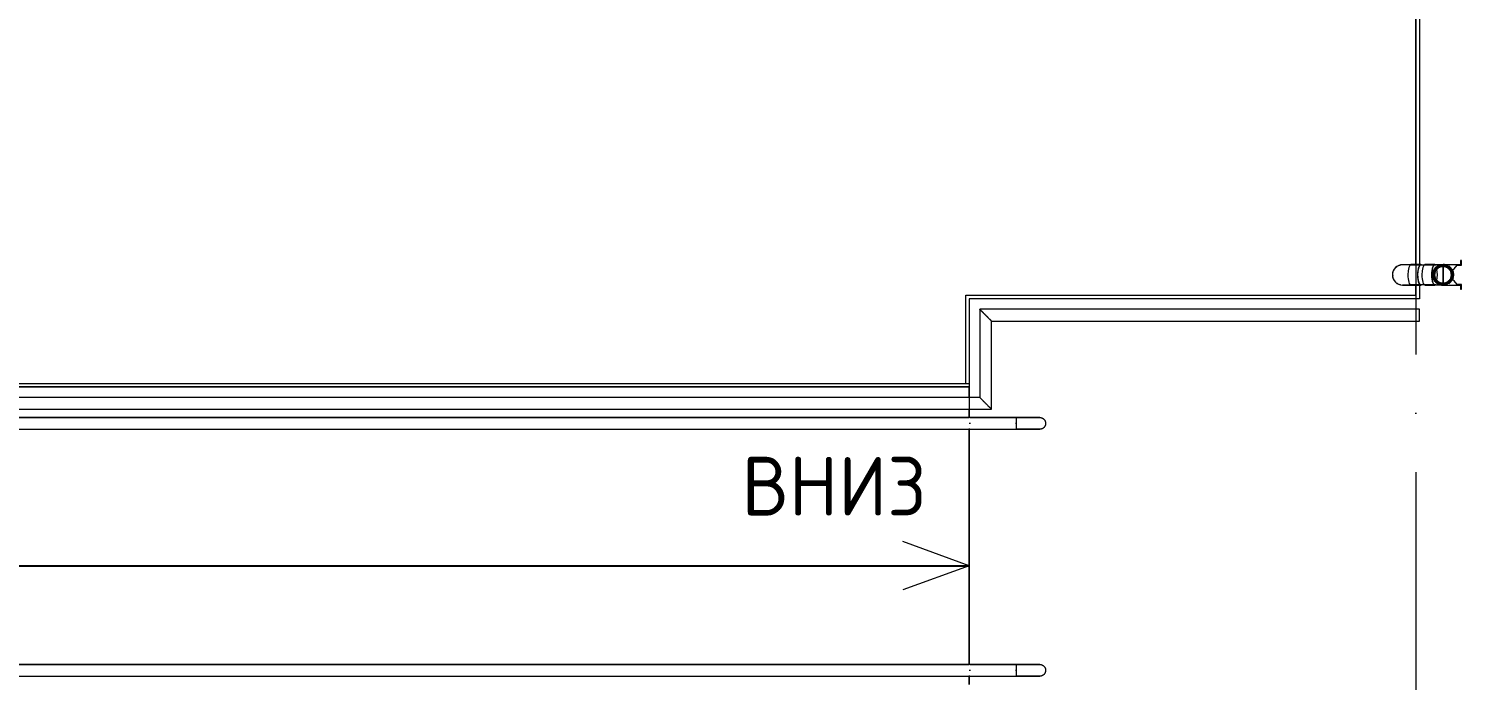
# Model space of a CAD drawing. Header units: millimetres. Extents: x -396912 to 182286, y -43638 to 41610.
# Drawn here: x -34906 to -28813, y -25265 to -22494 of the extents above; entities that cross this region are included whole.
import ezdxf

# ---------------------------------------------------------------- set-up
doc = ezdxf.new("R2010")
doc.units = ezdxf.units.MM
doc.linetypes.add('ADSK_Линия сетки', pattern=[25, 20, -2.5, 0, -2.5])
for name, color, linetype, lineweight in [('Аннотация', 7, 'Continuous', 18), ('Лестницы', 252, 'Continuous', 9), ('Обобщенные модели', 252, 'Continuous', 18), ('Ограждение', 252, 'Continuous', 9), ('Оси', 252, 'Continuous', 9), ('Пандусы', 7, 'Continuous', 18), ('Стены наружные', 7, 'Continuous', 18)]:
    doc.layers.add(name, color=color, linetype=linetype, lineweight=lineweight)
doc.layers.add('Узлы', color=7, linetype='Continuous')
doc.styles.add('GOST Common', font='', dxfattribs={"width": 0.9, "height": 500})
doc.styles.get('GOST Common').set_extended_font_data('GOST type B')

# ---------------------------------------------------------------- blocks, each defined once
blk = doc.blocks.new('1 этаж')
at = {"layer": 'Аннотация', "color": 251, "lineweight": 20, "true_color": 0x636466}
for q in [(-36889.7, -25593.1), (-36889.7, -25798.3)]:
    blk.add_line((-36607.8, -25695.7), q, dxfattribs=at)
at = {"layer": 'Лестницы', "color": 251, "true_color": 0x636466}
for p, q in [((-34692.8, -20847.7), (-34692.8, -24415.8)), ((-34692.8, -24502.8), (-34692.8, -24560.7)), ((-36607.8, -24560.7), (-36607.8, -24980.7)), ((-34692.8, -24560.7), (-36607.8, -24560.7)), ((-36607.8, -25030.7), (-36607.8, -25066.6)), ((-36607.8, -25114.9), (-36607.8, -26116.6)), ((-36607.8, -26164.9), (-36607.8, -26200.7))]:
    blk.add_line(p, q, dxfattribs=at)
at = {"layer": 'Обобщенные модели', "color": 251, "true_color": 0x636466}
for p, q in [((-34729, -24416.7), (-34764.5, -24416.7)), ((-34729.9, -24416), (-34763.1, -24416)), ((-34621.6, -24418.1), (-34735.7, -24418.1)), ((-34688.1, -24415.6), (-34729, -24415.6)), ((-34628.2, -24415.6), (-34669.1, -24415.6)), ((-34598.2, -24416.7), (-34628.2, -24416.7)), ((-34518.3, -24416), (-34592.8, -24416)), ((-34592.8, -24418.1), (-34578.8, -24418.1)), ((-34592.8, -24422.8), (-34592.8, -24495.6)), ((-34592.8, -24495.6), (-34592.8, -24422.8)), ((-34581.1, -24418.4), (-34579.4, -24418.9)), ((-34578.8, -24418.1), (-34578.8, -24420.7)), ((-34545.7, -24433.7), (-34532.7, -24418.1)), ((-34532.7, -24418.1), (-34514.8, -24418.1)), ((-34514.8, -24398.2), (-34518.3, -24398.2)), ((-34518.3, -24398.2), (-34518.3, -24416)), ((-34514.8, -24418.1), (-34514.8, -24398.2)), ((-34558.2, -24437.2), (-34553.4, -24437.2)), ((-34553.4, -24481.2), (-34558.2, -24481.2)), ((-34532.8, -24500.3), (-34545.7, -24484.8)), ((-34764.5, -24501.7), (-34729, -24501.7)), ((-34763.8, -24502.5), (-34729.7, -24502.5)), ((-34735.7, -24500.3), (-34621.6, -24500.3)), ((-34729, -24502.8), (-34688.1, -24502.8)), ((-34669.1, -24502.8), (-34628.2, -24502.8)), ((-34628.2, -24501.7), (-34598.8, -24501.7)), ((-34578.8, -24500.3), (-34592.8, -24500.3)), ((-34592.8, -24502.5), (-34518.3, -24502.5)), ((-34578.8, -24497.8), (-34578.8, -24500.3)), ((-34514.8, -24500.3), (-34532.8, -24500.3)), ((-34518.3, -24502.5), (-34518.3, -24520.2)), ((-34518.3, -24520.2), (-34514.8, -24520.2)), ((-34514.8, -24520.2), (-34514.8, -24500.3))]:
    blk.add_line(p, q, dxfattribs=at)
at = {"layer": 'Обобщенные модели', "color": 251, "true_color": 0x636466, "flags": 128}
for points in [[(-34556.1, -24437.7), (-34555.3, -24439.2), (-34554.5, -24440.7), (-34553.8, -24442.3), (-34553.2, -24443.8), (-34552.6, -24445.4), (-34552.1, -24447), (-34551.6, -24448.7), (-34551.2, -24450.3), (-34550.9, -24452), (-34550.7, -24453.7), (-34550.5, -24455.4), (-34550.4, -24457.1), (-34550.3, -24458.8), (-34550.3, -24460.5), (-34550.4, -24462.2), (-34550.6, -24463.9), (-34550.8, -24465.6), (-34551.1, -24467.2), (-34551.4, -24468.9), (-34551.8, -24470.5), (-34552.3, -24472.2), (-34552.9, -24473.8), (-34553.5, -24475.4), (-34554.2, -24476.9), (-34554.9, -24478.5), (-34555.7, -24480), (-34556.4, -24481.2)], [(-34578.8, -24499.4), (-34580.2, -24499.8), (-34581.8, -24500.3)]]:
    blk.add_lwpolyline(points, dxfattribs=at)
at = {"layer": 'Обобщенные модели', "color": 251, "true_color": 0x636466}
for centre, radius, start, end in [((-34764.5, -24459.2), 43.4, 90, 270), ((-34764.5, -24459.2), 42.5, 120, 138.08017), ((-34764.5, -24459.2), 42.5, 102.82208, 113.75554), ((-34764.5, -24459.2), 43.4, 80.87109, 90), ((-34592.7, -24459.3), 43.3, 90.18652, 269.81348), ((-34592.8, -24459.2), 41.1, 90, 270), ((-34592.8, -24459.2), 36.5, 0, 180), ((-34592.8, -24459.2), 36.4, 90, 270), ((-34592.8, -24459.2), 36.4, 270, 90), ((-34592.8, -24459.2), 42.5, 70.60956, 75), ((-34592.8, -24459.2), 41, 32.45149, 70.03394), ((-34764.5, -24459.2), 42.5, 180, 187.98826), ((-34764.5, -24459.2), 42.5, 165, 166.67517), ((-34764.5, -24459.2), 42.5, 193.32483, 195), ((-34764.5, -24459.2), 42.5, 141.87131, 150), ((-34764.5, -24459.2), 42.5, 210, 226.74498), ((-34592.8, -24459.2), 36.5, 180, 0), ((-34592.8, -24459.2), 41, 289.96606, 327.54851), ((-34592.8, -24459.2), 42.5, 330, 30), ((-34553.4, -24427.2), 10, 270, 320), ((-34553.4, -24427.2), 10, 270, 307.5), ((-34553.4, -24427.2), 10, 270, 307.5), ((-34553.4, -24427.2), 10, 270, 307.5), ((-34553.4, -24491.2), 10, 52.5, 90), ((-34553.4, -24491.2), 10, 52.5, 90), ((-34553.4, -24491.2), 10, 40, 90), ((-34553.4, -24491.2), 10, 52.5, 90), ((-34764.5, -24459.2), 42.5, 234.68206, 240), ((-34764.5, -24459.2), 42.5, 246.24446, 257.17792), ((-34764.5, -24459.2), 43.4, 270, 279.12891), ((-34592.8, -24459.2), 42.5, 285, 289.39044)]:
    blk.add_arc(centre, radius, start, end, dxfattribs=at)
at = {"layer": 'Обобщенные модели', "color": 251, "lineweight": 40, "true_color": 0x636466}
for radius, start, end in [(38.8, 90, 270), (41.1, 90, 149.90842), (41.1, 61.8523, 90), (38.8, 270, 90), (41.1, 301.12105, 58.87895), (41.1, 150, 179.93296), (41.1, 180, 209.93296), (41.1, 210, 238.4908), (41.1, 240, 270), (41.1, 270, 298.1477)]:
    blk.add_arc((-34592.8, -24459.2), radius, start, end, dxfattribs=at)
at = {"layer": 'Обобщенные модели', "color": 251, "true_color": 0x636466}
for centre, major_axis, start_param, end_param in [((-34729, -24459.2), (0, 43.6), 0, 1.570796), ((-34688.1, -24459.2), (0, 43.6), 6.021386, 7.853982), ((-34688.1, -24459.2), (0, 41.1), 0, 1.570796), ((-34669.1, -24459.2), (0, 43.6), 0, 1.570796), ((-34628.2, -24459.2), (0, 43.6), 6.089343, 7.853982), ((-34628.2, -24459.2), (0, 42.5), 0, 3.141593), ((-34729, -24459.2), (0, 43.6), 1.570796, 3.141593), ((-34688.1, -24459.2), (0, 43.6), 1.570796, 3.403392), ((-34688.1, -24459.2), (0, 41.1), 1.570796, 3.141593), ((-34669.1, -24459.2), (0, 43.6), 1.570796, 3.141593), ((-34628.2, -24459.2), (0, 43.6), 1.570796, 3.335435), ((-34628.2, -24459.2), (0, 36.4), 3.986622, 5.438156)]:
    blk.add_ellipse(centre, major_axis=major_axis, ratio=0.309017, start_param=start_param, end_param=end_param, dxfattribs=at)
at = {"layer": 'Ограждение', "color": 251, "true_color": 0x636466}
for p, q in [((-36562.8, -24605.7), (-36562.8, -24980.7)), ((-34692.8, -24605.7), (-36562.8, -24605.7)), ((-34692.8, -24655.7), (-34692.8, -24605.7)), ((-36512.8, -25030.7), (-36512.8, -24655.7)), ((-36512.8, -24655.7), (-34692.8, -24655.7)), ((-36607.8, -24980.7), (-42445.8, -24980.7)), ((-36562.8, -24980.7), (-36607.8, -24980.7)), ((-36607.8, -24980.7), (-36607.8, -25030.7)), ((-42445.8, -25030.7), (-36607.8, -25030.7)), ((-36607.8, -25030.7), (-36512.8, -25030.7)), ((-42605.8, -25065.7), (-36609.8, -25065.7)), ((-36607.8, -25065.7), (-42445.8, -25065.7)), ((-36605.8, -25065.7), (-36609.8, -25065.7)), ((-36605.8, -25065.7), (-36607.8, -25065.7)), ((-36407.8, -25065.7), (-36605.8, -25065.7)), ((-36605.8, -25065.7), (-36407.8, -25065.7)), ((-36605.8, -25093.1), (-36605.8, -25088.4)), ((-36605.8, -25088.4), (-36605.8, -25093.1)), ((-36407.8, -25065.7), (-36407.8, -25115.7)), ((-36407.8, -25093.1), (-36407.8, -25088.4)), ((-36407.8, -25088.4), (-36407.8, -25090.7)), ((-36407.8, -25090.7), (-36407.8, -25093.1)), ((-42605.8, -25115.7), (-36609.8, -25115.7)), ((-42445.8, -25115.7), (-36607.8, -25115.7)), ((-36605.8, -25115.7), (-36609.8, -25115.7)), ((-36607.8, -25115.7), (-36605.8, -25115.7)), ((-36607.8, -25115.7), (-36605.8, -25115.7)), ((-36605.8, -25115.7), (-36607.8, -25115.7)), ((-36605.8, -25115.7), (-36407.8, -25115.7)), ((-36605.8, -25115.7), (-36407.8, -25115.7)), ((-42605.8, -26115.7), (-36609.8, -26115.7)), ((-36607.8, -26115.7), (-42603.8, -26115.7)), ((-36605.8, -26115.7), (-36609.8, -26115.7)), ((-36605.8, -26115.7), (-36607.8, -26115.7)), ((-36407.8, -26115.7), (-36605.8, -26115.7)), ((-36605.8, -26115.7), (-36407.8, -26115.7)), ((-36605.8, -26143.1), (-36605.8, -26138.4)), ((-36605.8, -26138.4), (-36605.8, -26143.1)), ((-36407.8, -26115.7), (-36407.8, -26165.7)), ((-36407.8, -26143.1), (-36407.8, -26138.4)), ((-36407.8, -26138.4), (-36407.8, -26140.7)), ((-42605.8, -26165.7), (-36609.8, -26165.7)), ((-42603.8, -26165.7), (-36607.8, -26165.7)), ((-36605.8, -26165.7), (-36609.8, -26165.7)), ((-36607.8, -26165.7), (-36605.8, -26165.7)), ((-36605.8, -26165.7), (-36607.8, -26165.7)), ((-36607.8, -26165.7), (-36605.8, -26165.7)), ((-36605.8, -26165.7), (-36407.8, -26165.7)), ((-36605.8, -26165.7), (-36407.8, -26165.7)), ((-36407.8, -26140.7), (-36407.8, -26143.1))]:
    blk.add_line(p, q, dxfattribs=at)
at = {"layer": 'Ограждение', "color": 251, "true_color": 0x636466, "flags": 128}
for points in [[(-36607.8, -24984.1), (-36607.8, -24988.1), (-36607.8, -24993.2), (-36607.8, -24999.3), (-36607.8, -25005.7), (-36607.8, -25012.2), (-36607.8, -25018.2), (-36607.8, -25023.4), (-36607.8, -25027.4)], [(-36605.8, -25065.7), (-36606.8, -25065.7), (-36607.8, -25065.7)], [(-36605.8, -25065.7), (-36606.8, -25065.7), (-36607.8, -25065.7)], [(-36407.8, -25065.7), (-36403.8, -25065.7), (-36399.8, -25065.7), (-36395.8, -25065.7), (-36391.9, -25065.7), (-36387.9, -25065.7), (-36384, -25065.7), (-36380.2, -25065.7), (-36376.3, -25065.7), (-36372.6, -25065.7), (-36368.9, -25065.7), (-36365.2, -25065.7), (-36361.6, -25065.7), (-36358.1, -25065.7), (-36354.7, -25065.7), (-36351.3, -25065.7), (-36348.1, -25065.7), (-36344.9, -25065.7), (-36341.9, -25065.7), (-36338.9, -25065.7), (-36336.1, -25065.7), (-36333.3, -25065.7), (-36330.7, -25065.7), (-36328.2, -25065.7), (-36325.9, -25065.7), (-36323.7, -25065.7), (-36321.6, -25065.7), (-36319.6, -25065.7), (-36317.8, -25065.7), (-36316.1, -25065.7), (-36314.6, -25065.7), (-36313.2, -25065.7), (-36312, -25065.7), (-36310.9, -25065.7), (-36310, -25065.7), (-36309.3, -25065.7), (-36308.7, -25065.7), (-36308.2, -25065.7), (-36307.9, -25065.7), (-36307.8, -25065.7), (-36307.8, -25065.7)], [(-36307.8, -25065.7), (-36307.9, -25065.7), (-36308.1, -25065.7), (-36308.5, -25065.7), (-36309.1, -25065.7), (-36309.8, -25065.7), (-36310.7, -25065.7), (-36311.7, -25065.7), (-36312.9, -25065.7), (-36314.2, -25065.7), (-36315.7, -25065.7), (-36317.3, -25065.7), (-36319.1, -25065.7), (-36321, -25065.7), (-36323.1, -25065.7), (-36325.3, -25065.7), (-36327.6, -25065.7), (-36330, -25065.7), (-36332.6, -25065.7), (-36335.3, -25065.7), (-36338.1, -25065.7), (-36341.1, -25065.7), (-36344.1, -25065.7), (-36347.2, -25065.7), (-36350.4, -25065.7), (-36353.8, -25065.7), (-36357.2, -25065.7), (-36360.7, -25065.7), (-36364.2, -25065.7), (-36367.9, -25065.7), (-36371.6, -25065.7), (-36375.3, -25065.7), (-36379.1, -25065.7), (-36383, -25065.7), (-36386.9, -25065.7), (-36390.8, -25065.7), (-36394.8, -25065.7), (-36398.7, -25065.7), (-36402.7, -25065.7), (-36406.7, -25065.7), (-36407.8, -25065.7)], [(-36307.8, -25065.7), (-36306.8, -25065.8), (-36305.8, -25065.8), (-36304.8, -25065.9), (-36303.8, -25066.1), (-36302.8, -25066.2), (-36301.9, -25066.4), (-36300.9, -25066.7), (-36299.9, -25067), (-36299, -25067.3), (-36298.1, -25067.7), (-36297.1, -25068.1), (-36296.3, -25068.6), (-36295.4, -25069), (-36294.5, -25069.5), (-36293.7, -25070.1), (-36292.9, -25070.7), (-36292.1, -25071.3), (-36291.3, -25071.9), (-36290.6, -25072.6), (-36289.9, -25073.3), (-36289.2, -25074), (-36288.5, -25074.8), (-36287.9, -25075.6), (-36287.3, -25076.4), (-36286.8, -25077.2), (-36286.2, -25078.1), (-36285.7, -25078.9), (-36285.3, -25079.8), (-36284.9, -25080.7), (-36284.5, -25081.7), (-36284.2, -25082.6), (-36283.8, -25083.6), (-36283.6, -25084.5), (-36283.4, -25085.5), (-36283.2, -25086.5), (-36283, -25087.5), (-36282.9, -25088.5), (-36282.8, -25089.5), (-36282.8, -25090.5), (-36282.8, -25090.7)], [(-36282.8, -25090.7), (-36282.8, -25091.7), (-36282.9, -25092.7), (-36283, -25093.7), (-36283.1, -25094.7), (-36283.3, -25095.7), (-36283.5, -25096.7), (-36283.8, -25097.6), (-36284.1, -25098.6), (-36284.4, -25099.5), (-36284.8, -25100.5), (-36285.2, -25101.4), (-36285.6, -25102.3), (-36286.1, -25103.2), (-36286.6, -25104), (-36287.2, -25104.8), (-36287.7, -25105.7), (-36288.4, -25106.5), (-36289, -25107.2), (-36289.7, -25108), (-36290.4, -25108.7), (-36291.1, -25109.3), (-36291.9, -25110), (-36292.7, -25110.6), (-36293.5, -25111.2), (-36294.3, -25111.8), (-36295.1, -25112.3), (-36296, -25112.8), (-36296.9, -25113.2), (-36297.8, -25113.7), (-36298.7, -25114), (-36299.7, -25114.4), (-36300.6, -25114.7), (-36301.6, -25114.9), (-36302.6, -25115.2), (-36303.5, -25115.4), (-36304.5, -25115.5), (-36305.5, -25115.6), (-36306.5, -25115.7), (-36307.5, -25115.7), (-36307.8, -25115.7)], [(-36607.8, -25115.7), (-36606.8, -25115.7), (-36605.8, -25115.7)], [(-36607.8, -25115.7), (-36606.8, -25115.7), (-36605.8, -25115.7)], [(-36407.8, -25115.7), (-36403.8, -25115.7), (-36399.8, -25115.7), (-36395.8, -25115.7), (-36391.9, -25115.7), (-36387.9, -25115.7), (-36384, -25115.7), (-36380.2, -25115.7), (-36376.3, -25115.7), (-36372.6, -25115.7), (-36368.9, -25115.7), (-36365.2, -25115.7), (-36361.6, -25115.7), (-36358.1, -25115.7), (-36354.7, -25115.7), (-36351.3, -25115.7), (-36348.1, -25115.7), (-36344.9, -25115.7), (-36341.9, -25115.7), (-36338.9, -25115.7), (-36336.1, -25115.7), (-36333.3, -25115.7), (-36330.7, -25115.7), (-36328.2, -25115.7), (-36325.9, -25115.7), (-36323.7, -25115.7), (-36321.6, -25115.7), (-36319.6, -25115.7), (-36317.8, -25115.7), (-36316.1, -25115.7), (-36314.6, -25115.7), (-36313.2, -25115.7), (-36312, -25115.7), (-36310.9, -25115.7), (-36310, -25115.7), (-36309.3, -25115.7), (-36308.7, -25115.7), (-36308.2, -25115.7), (-36307.9, -25115.7), (-36307.8, -25115.7), (-36307.8, -25115.7)], [(-36307.8, -25115.7), (-36307.9, -25115.7), (-36308.1, -25115.7), (-36308.5, -25115.7), (-36309.1, -25115.7), (-36309.8, -25115.7), (-36310.7, -25115.7), (-36311.7, -25115.7), (-36312.9, -25115.7), (-36314.2, -25115.7), (-36315.7, -25115.7), (-36317.3, -25115.7), (-36319.1, -25115.7), (-36321, -25115.7), (-36323.1, -25115.7), (-36325.3, -25115.7), (-36327.6, -25115.7), (-36330, -25115.7), (-36332.6, -25115.7), (-36335.3, -25115.7), (-36338.1, -25115.7), (-36341.1, -25115.7), (-36344.1, -25115.7), (-36347.2, -25115.7), (-36350.4, -25115.7), (-36353.8, -25115.7), (-36357.2, -25115.7), (-36360.7, -25115.7), (-36364.2, -25115.7), (-36367.9, -25115.7), (-36371.6, -25115.7), (-36375.3, -25115.7), (-36379.1, -25115.7), (-36383, -25115.7), (-36386.9, -25115.7), (-36390.8, -25115.7), (-36394.8, -25115.7), (-36398.7, -25115.7), (-36402.7, -25115.7), (-36406.7, -25115.7), (-36407.8, -25115.7)], [(-36605.8, -26115.7), (-36606.8, -26115.7), (-36607.8, -26115.7)], [(-36605.8, -26115.7), (-36606.8, -26115.7), (-36607.8, -26115.7)], [(-36407.8, -26115.7), (-36403.8, -26115.7), (-36399.8, -26115.7), (-36395.8, -26115.7), (-36391.9, -26115.7), (-36387.9, -26115.7), (-36384, -26115.7), (-36380.2, -26115.7), (-36376.3, -26115.7), (-36372.6, -26115.7), (-36368.9, -26115.7), (-36365.2, -26115.7), (-36361.6, -26115.7), (-36358.1, -26115.7), (-36354.7, -26115.7), (-36351.3, -26115.7), (-36348.1, -26115.7), (-36344.9, -26115.7), (-36341.9, -26115.7), (-36338.9, -26115.7), (-36336.1, -26115.7), (-36333.3, -26115.7), (-36330.7, -26115.7), (-36328.2, -26115.7), (-36325.9, -26115.7), (-36323.7, -26115.7), (-36321.6, -26115.7), (-36319.6, -26115.7), (-36317.8, -26115.7), (-36316.1, -26115.7), (-36314.6, -26115.7), (-36313.2, -26115.7), (-36312, -26115.7), (-36310.9, -26115.7), (-36310, -26115.7), (-36309.3, -26115.7), (-36308.7, -26115.7), (-36308.2, -26115.7), (-36307.9, -26115.7), (-36307.8, -26115.7), (-36307.8, -26115.7)], [(-36307.8, -26115.7), (-36307.9, -26115.7), (-36308.1, -26115.7), (-36308.5, -26115.7), (-36309.1, -26115.7), (-36309.8, -26115.7), (-36310.7, -26115.7), (-36311.7, -26115.7), (-36312.9, -26115.7), (-36314.2, -26115.7), (-36315.7, -26115.7), (-36317.3, -26115.7), (-36319.1, -26115.7), (-36321, -26115.7), (-36323.1, -26115.7), (-36325.3, -26115.7), (-36327.6, -26115.7), (-36330, -26115.7), (-36332.6, -26115.7), (-36335.3, -26115.7), (-36338.1, -26115.7), (-36341.1, -26115.7), (-36344.1, -26115.7), (-36347.2, -26115.7), (-36350.4, -26115.7), (-36353.8, -26115.7), (-36357.2, -26115.7), (-36360.7, -26115.7), (-36364.2, -26115.7), (-36367.9, -26115.7), (-36371.6, -26115.7), (-36375.3, -26115.7), (-36379.1, -26115.7), (-36383, -26115.7), (-36386.9, -26115.7), (-36390.8, -26115.7), (-36394.8, -26115.7), (-36398.7, -26115.7), (-36402.7, -26115.7), (-36406.7, -26115.7), (-36407.8, -26115.7)], [(-36307.8, -26115.7), (-36306.8, -26115.8), (-36305.8, -26115.8), (-36304.8, -26115.9), (-36303.8, -26116.1), (-36302.8, -26116.2), (-36301.9, -26116.4), (-36300.9, -26116.7), (-36299.9, -26117), (-36299, -26117.3), (-36298.1, -26117.7), (-36297.1, -26118.1), (-36296.3, -26118.6), (-36295.4, -26119), (-36294.5, -26119.5), (-36293.7, -26120.1), (-36292.9, -26120.7), (-36292.1, -26121.3), (-36291.3, -26121.9), (-36290.6, -26122.6), (-36289.9, -26123.3), (-36289.2, -26124), (-36288.5, -26124.8), (-36287.9, -26125.6), (-36287.3, -26126.4), (-36286.8, -26127.2), (-36286.2, -26128.1), (-36285.7, -26128.9), (-36285.3, -26129.8), (-36284.9, -26130.7), (-36284.5, -26131.7), (-36284.2, -26132.6), (-36283.8, -26133.6), (-36283.6, -26134.5), (-36283.4, -26135.5), (-36283.2, -26136.5), (-36283, -26137.5), (-36282.9, -26138.5), (-36282.8, -26139.5), (-36282.8, -26140.5), (-36282.8, -26140.7)], [(-36607.8, -26165.7), (-36606.8, -26165.7), (-36605.8, -26165.7)], [(-36607.8, -26165.7), (-36606.8, -26165.7), (-36605.8, -26165.7)], [(-36407.8, -26165.7), (-36403.8, -26165.7), (-36399.8, -26165.7), (-36395.8, -26165.7), (-36391.9, -26165.7), (-36387.9, -26165.7), (-36384, -26165.7), (-36380.2, -26165.7), (-36376.3, -26165.7), (-36372.6, -26165.7), (-36368.9, -26165.7), (-36365.2, -26165.7), (-36361.6, -26165.7), (-36358.1, -26165.7), (-36354.7, -26165.7), (-36351.3, -26165.7), (-36348.1, -26165.7), (-36344.9, -26165.7), (-36341.9, -26165.7), (-36338.9, -26165.7), (-36336.1, -26165.7), (-36333.3, -26165.7), (-36330.7, -26165.7), (-36328.2, -26165.7), (-36325.9, -26165.7), (-36323.7, -26165.7), (-36321.6, -26165.7), (-36319.6, -26165.7), (-36317.8, -26165.7), (-36316.1, -26165.7), (-36314.6, -26165.7), (-36313.2, -26165.7), (-36312, -26165.7), (-36310.9, -26165.7), (-36310, -26165.7), (-36309.3, -26165.7), (-36308.7, -26165.7), (-36308.2, -26165.7), (-36307.9, -26165.7), (-36307.8, -26165.7), (-36307.8, -26165.7)], [(-36307.8, -26165.7), (-36307.9, -26165.7), (-36308.1, -26165.7), (-36308.5, -26165.7), (-36309.1, -26165.7), (-36309.8, -26165.7), (-36310.7, -26165.7), (-36311.7, -26165.7), (-36312.9, -26165.7), (-36314.2, -26165.7), (-36315.7, -26165.7), (-36317.3, -26165.7), (-36319.1, -26165.7), (-36321, -26165.7), (-36323.1, -26165.7), (-36325.3, -26165.7), (-36327.6, -26165.7), (-36330, -26165.7), (-36332.6, -26165.7), (-36335.3, -26165.7), (-36338.1, -26165.7), (-36341.1, -26165.7), (-36344.1, -26165.7), (-36347.2, -26165.7), (-36350.4, -26165.7), (-36353.8, -26165.7), (-36357.2, -26165.7), (-36360.7, -26165.7), (-36364.2, -26165.7), (-36367.9, -26165.7), (-36371.6, -26165.7), (-36375.3, -26165.7), (-36379.1, -26165.7), (-36383, -26165.7), (-36386.9, -26165.7), (-36390.8, -26165.7), (-36394.8, -26165.7), (-36398.7, -26165.7), (-36402.7, -26165.7), (-36406.7, -26165.7), (-36407.8, -26165.7)], [(-36282.8, -26140.7), (-36282.8, -26141.7), (-36282.9, -26142.7), (-36283, -26143.7), (-36283.1, -26144.7), (-36283.3, -26145.7), (-36283.5, -26146.7), (-36283.8, -26147.6), (-36284.1, -26148.6), (-36284.4, -26149.5), (-36284.8, -26150.5), (-36285.2, -26151.4), (-36285.6, -26152.3), (-36286.1, -26153.2), (-36286.6, -26154), (-36287.2, -26154.8), (-36287.7, -26155.7), (-36288.4, -26156.5), (-36289, -26157.2), (-36289.7, -26158), (-36290.4, -26158.7), (-36291.1, -26159.3), (-36291.9, -26160), (-36292.7, -26160.6), (-36293.5, -26161.2), (-36294.3, -26161.8), (-36295.1, -26162.3), (-36296, -26162.8), (-36296.9, -26163.2), (-36297.8, -26163.7), (-36298.7, -26164), (-36299.7, -26164.4), (-36300.6, -26164.7), (-36301.6, -26164.9), (-36302.6, -26165.2), (-36303.5, -26165.4), (-36304.5, -26165.5), (-36305.5, -26165.6), (-36306.5, -26165.7), (-36307.5, -26165.7), (-36307.8, -26165.7)]]:
    blk.add_lwpolyline(points, dxfattribs=at)
at = {"layer": 'Ограждение', "color": 251, "true_color": 0x636466}
for points in [[(-36512.8, -24655.7), (-36512.8, -24655.7), (-36513.2, -24655.3), (-36514.6, -24653.9), (-36516.1, -24652.4), (-36517.6, -24650.9), (-36519, -24649.5), (-36520.5, -24648.1), (-36522.5, -24646), (-36524.8, -24643.7), (-36526.7, -24641.8), (-36528.2, -24640.3), (-36529.8, -24638.8), (-36531.3, -24637.2), (-36532.9, -24635.6), (-36534.5, -24634), (-36536.2, -24632.4), (-36537.8, -24630.7), (-36539.4, -24629.1), (-36541.1, -24627.5), (-36542.7, -24625.8), (-36544.3, -24624.3), (-36545.8, -24622.7), (-36547.4, -24621.2), (-36548.9, -24619.7), (-36550.3, -24618.2), (-36551.7, -24616.8), (-36553.5, -24615.1), (-36555.1, -24613.4), (-36556.6, -24611.9), (-36558, -24610.5), (-36559.5, -24609), (-36561, -24607.6), (-36562.4, -24606.2), (-36562.8, -24605.7), (-36562.8, -24605.7)], [(-36512.8, -25030.7), (-36512.8, -25030.7), (-36513.2, -25030.3), (-36514.6, -25028.9), (-36516.1, -25027.4), (-36517.6, -25025.9), (-36519, -25024.5), (-36520.5, -25023), (-36522.5, -25021), (-36524.8, -25018.7), (-36526.7, -25016.8), (-36528.2, -25015.3), (-36529.8, -25013.8), (-36531.3, -25012.2), (-36532.9, -25010.6), (-36534.5, -25009), (-36536.2, -25007.4), (-36537.8, -25005.7), (-36539.4, -25004.1), (-36541.1, -25002.5), (-36542.7, -25000.9), (-36544.3, -24999.3), (-36545.8, -24997.7), (-36547.4, -24996.2), (-36548.9, -24994.7), (-36550.3, -24993.2), (-36551.7, -24991.8), (-36553.5, -24990.1), (-36555.1, -24988.4), (-36556.6, -24986.9), (-36558, -24985.5), (-36559.5, -24984), (-36561, -24982.6), (-36562.4, -24981.2), (-36562.8, -24980.7), (-36562.8, -24980.7)]]:
    blk.add_open_spline(points, degree=3, knots=[0, 0, 0, 0, 0.083333, 0.125, 0.166667, 0.208333, 0.229167, 0.25, 0.291667, 0.333333, 0.354167, 0.375, 0.395833, 0.416667, 0.4375, 0.458333, 0.479167, 0.5, 0.520833, 0.541667, 0.5625, 0.583333, 0.604167, 0.625, 0.645833, 0.666667, 0.6875, 0.708333, 0.75, 0.770833, 0.791667, 0.833333, 0.875, 0.916667, 1, 1, 1, 1], dxfattribs=at)
at = {"layer": 'Оси', "color": 251, "linetype": 'ADSK_Линия сетки', "ltscale": 100, "true_color": 0x636466}
blk.add_line((-34707.8, 32204.9), (-34707.8, -33771.9), dxfattribs=at)
at = {"layer": 'Пандусы', "color": 251, "true_color": 0x636466}
for p, q in [((-42607.8, -24935.7), (-36607.8, -24935.7)), ((-36607.8, -24980.7), (-36607.8, -24935.7)), ((-36607.8, -25066.6), (-36607.8, -25030.7)), ((-36607.8, -26116.6), (-36607.8, -25114.9)), ((-36607.8, -26200.7), (-36607.8, -26164.9))]:
    blk.add_line(p, q, dxfattribs=at)
at = {"layer": 'Стены наружные', "color": 251, "true_color": 0x636466}
for p, q in [((-34707.8, -24415.6), (-34707.8, -20847.7)), ((-34692.8, -20862.7), (-34692.8, -24415.8)), ((-36622.8, -24920.7), (-36622.8, -24545.7)), ((-36622.8, -24545.7), (-34707.8, -24545.7)), ((-34707.8, -24545.7), (-34707.8, -24502.8)), ((-34692.8, -24502.8), (-34692.8, -24560.7)), ((-36607.8, -24560.7), (-36607.8, -24920.7)), ((-34692.8, -24560.7), (-36607.8, -24560.7)), ((-44482.8, -24920.7), (-36607.8, -24920.7)), ((-36607.8, -24935.7), (-42565.2, -24935.7))]:
    blk.add_line(p, q, dxfattribs=at)
at = {"layer": 'Узлы', "color": 251, "true_color": 0x636466}
blk.add_line((-42607.8, -25695.7), (-36607.8, -25695.7), dxfattribs=at)
at = {"layer": 'Пандусы', "color": 251, "true_color": 0x636466, "style": 'GOST Common'}
blk.add_text('ВНИЗ', height=250, dxfattribs=at).set_placement((-37575.4, -25482.4))

msp = doc.modelspace()

# ---------------------------------------------------------------- block references
msp.add_blockref('1 этаж', (5702.1, 918.2))

doc.saveas('drawing.dxf')
